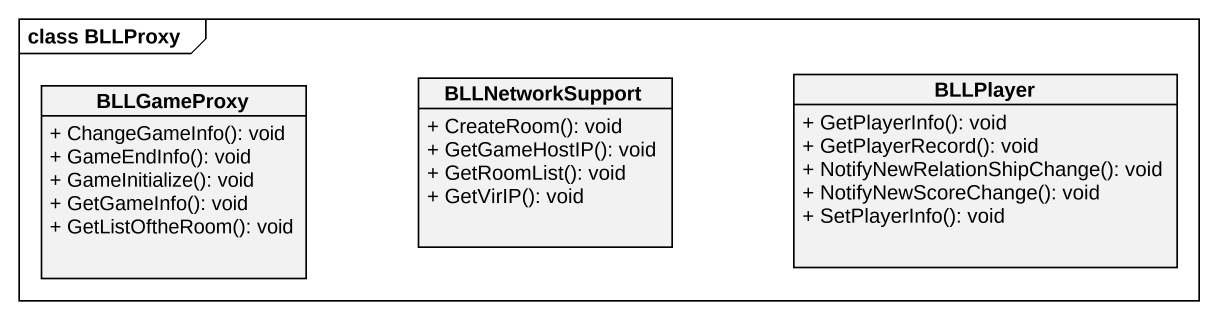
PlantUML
@startuml
mainframe class BLLProxy
hide circle
hide empty members
skinparam classAttributeIconSize 0
class BLLGameProxy {
  + ChangeGameInfo(): void
  + GameEndInfo(): void
  + GameInitialize(): void
  + GetGameInfo(): void
  + GetListOftheRoom(): void
}
class BLLNetworkSupport {
  + CreateRoom(): void
  + GetGameHostIP(): void
  + GetRoomList(): void
  + GetVirIP(): void
}
class BLLPlayer {
  + GetPlayerInfo(): void
  + GetPlayerRecord(): void
  + NotifyNewRelationShipChange(): void
  + NotifyNewScoreChange(): void
  + SetPlayerInfo(): void
}
@enduml
